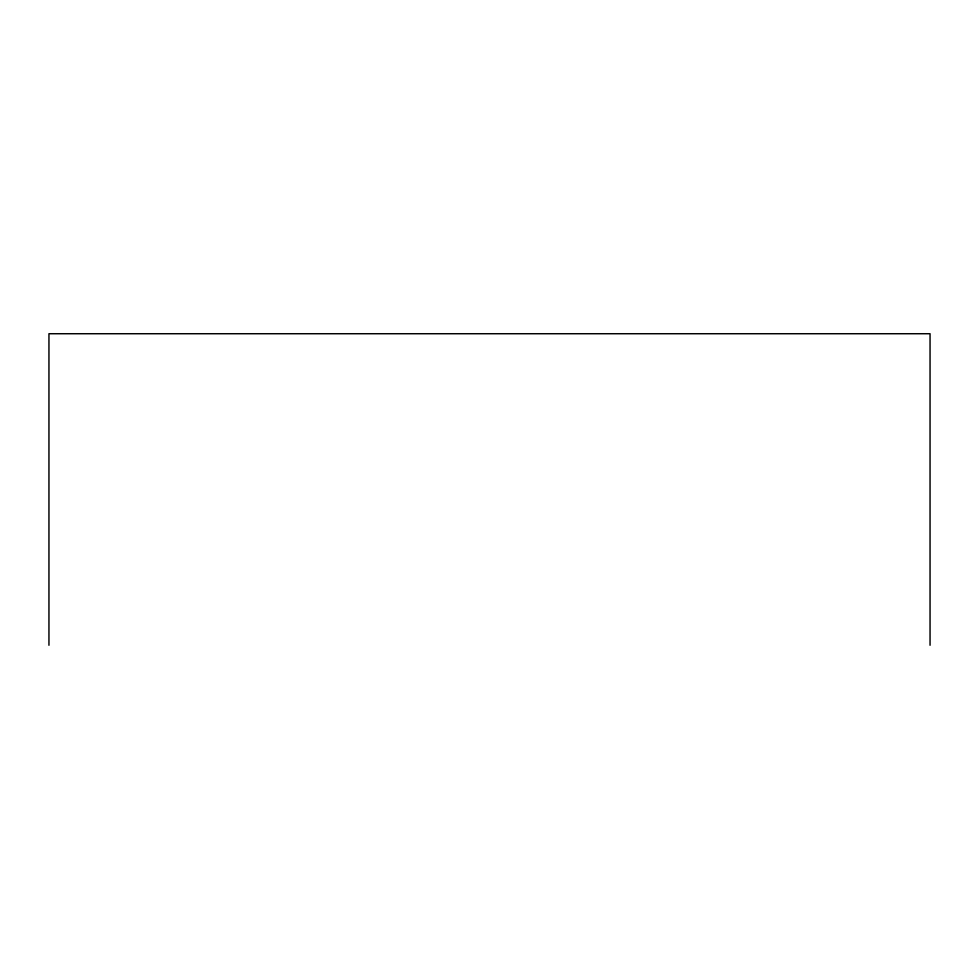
<?xml version="1.0" encoding="UTF-8"?>
<svg xmlns="http://www.w3.org/2000/svg" width="979" height="979" viewBox="0 0 979 979"><rect width="100%" height="100%" fill="white"/><g stroke="black" fill="none" stroke-linecap="round" stroke-linejoin="round"><path stroke-width="1.47" d="M930.05 645.271L930.05 333.729L48.95 333.729L48.95 645.271"/></g></svg>
